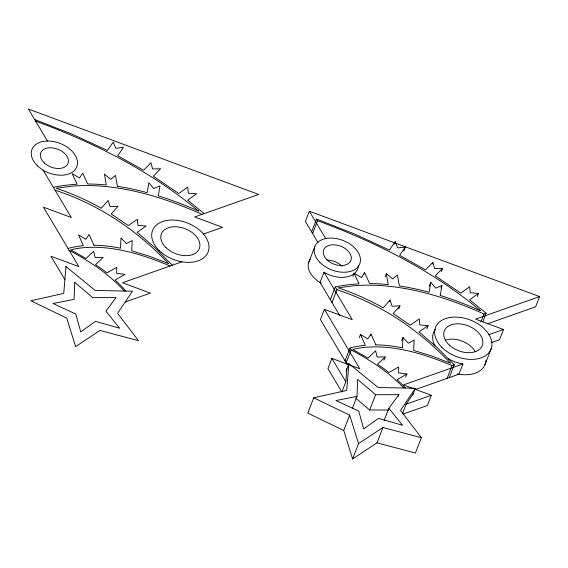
<?xml version="1.0" encoding="UTF-8"?>
<svg xmlns="http://www.w3.org/2000/svg" width="568" height="568" viewBox="0 0 568 568"><rect width="100%" height="100%" fill="white"/><g stroke="black" fill="none" stroke-linecap="round" stroke-linejoin="round"><path stroke-width="0.85" d="M352.295 408.541L356.988 396.428L357.67 379.374L375.604 394.682L398.878 394.661L398.253 396.272M402.456 347.822L402.96 337.527L408.335 343.235L414.143 340.118L413.632 350.413L431.545 355.902L450.594 363.257C426.951 338.258 399.112 317.036 368 302.183A169.867 111.442 21.2 0 0 344.882 292.477L336.959 289.737L335.276 286.925A156.718 102.815 21.2 0 1 359.019 283.851L354.112 273.229L352.87 276.424M347.226 364.507L320.416 319.564L324.385 309.34L359.828 368.76L331.897 358.401L327.928 368.625L341.865 391.991L345.834 381.767L346.892 368.703M412.815 394.952L415.407 388.264L378.11 387.49L348.88 363.591L346.693 390.436L313.742 397.792L307.792 413.135L343.732 430.494L352.6 458.944L376.996 442.834L382.946 427.491L421.385 437.715L415.435 453.051L376.996 442.834M440.235 295.495L441.918 285.484L435.642 288.161L430.807 282.275L429.124 292.264A182.023 119.415 21.2 0 0 399.332 285.924L397.458 275.011L392.701 278.945L386.361 273.705L385.125 276.9M487.415 323.803L535.631 306.826L539.6 296.602L309.354 211.218L305.392 221.442L318.108 242.763M311.605 231.858L316.561 219.078L354.276 233.874L389.343 250.062L395.15 241.712L397.799 247.925L405.424 246.974L403.876 250.971M312.592 233.512L317.547 220.732L316.561 219.078M308.85 262.061L314.8 246.718M358.443 265.817A24.048 15.776 21.2 0 1 324.001 272.235L320.04 282.466L339.806 315.609M330.32 299.705L335.276 286.925M332.003 302.524L336.959 289.737M364.003 274.308L364.628 272.711L369.661 283.595A156.193 102.467 21.2 0 1 388.235 284.568L386.361 273.705M359.224 337.676L360.467 334.481L365.302 345.308A90.923 59.654 21.2 0 0 349.994 348.049L345.032 360.836A90.923 59.654 21.2 0 1 345.947 360.588M349.987 348.049L351.123 349.945L346.161 362.732L347.63 363.513M394.22 244.105L395.15 241.712M346.061 370.854L348.88 363.591M370.407 335.66L371.025 334.062L375.86 344.89M389.449 301.665L390.074 300.067L392.09 306.28L399.971 305.811L398.729 309.006M343.732 430.494L349.682 415.158L313.742 397.792M383.918 360.155L385.161 356.96L377.109 357.024L375.618 350.839L367.957 358.131L352.671 349.448A90.568 59.42 21.2 0 1 368.029 347.084C397.117 345.379 425.56 354.503 452.071 365.586L454.237 364.826L437.048 347.446L419.035 331.904L428.087 325.592L419.809 324.939L419.283 318.875L410.231 325.194L396.372 315.694A187.568 123.057 21.2 0 0 393.113 313.635L399.971 305.811M355.703 398.118L369.654 410.025L375.604 394.682M352.6 458.944L358.55 443.601L382.946 427.491M401.725 340.722L402.96 337.527M432.248 263.978L432.873 262.38L434.584 268.579L442.564 268.344L441.329 271.539M429.259 286.272L430.807 282.275M384.181 420.363L388.874 408.257L398.878 394.661M405.694 377.188L406.936 373.993L398.566 372.885L398.665 366.942L388.782 372.587A45.632 29.941 21.2 0 0 385.729 369.967L377.5 364.244L385.161 356.96M440.988 287.884L441.918 285.484M426.845 328.787L428.087 325.592M402.52 413.582L406.177 404.146L413.419 393.375M415.151 389.62L458.944 374.205L462.913 363.981L403.422 384.926L431.353 395.278L427.385 405.509L403.024 414.086M477.305 296.567L478.54 293.372L470.276 292.797L469.651 286.712L460.74 293.131L435.251 275.849L442.564 268.344M447.115 378.373L452.071 365.586M449.281 377.606L454.237 364.826M480.897 321.957L483.993 313.969L486.151 313.209L469.63 299.79L478.54 293.372M482.743 321.999L486.151 313.209M484.944 364.762L491.242 348.532M539.6 296.602L475.586 319.138L503.518 329.497L499.549 339.721L491.27 342.639M364.628 272.711L361.511 277.603L354.112 273.229M371.025 334.062L367.815 338.911L360.467 334.481M415.407 388.264L400.518 410.394L421.385 437.715M405.424 246.974L399.616 255.33L425.553 269.885L432.873 262.38M390.074 300.067L383.251 307.835A170.741 112.017 21.2 0 0 338.137 287.834L354.027 285.739A153.53 100.728 21.2 0 1 379.119 285.455C415.591 287.628 450.829 299.151 483.993 313.969M406.936 373.993L397.053 379.637A117.214 76.9 21.2 0 1 405.353 387.88M203.507 234.044L222.564 227.335L194.632 216.983L258.646 194.448L28.4 109.056L47.478 141.041M125.223 301.984L150.392 293.123L122.468 282.765L181.959 261.82L179.914 261.429M488.608 334.744L503.518 329.497M406.177 404.146L431.353 395.278M356.988 396.428L335.901 400.561L358.763 411.076L363.662 428.939L378.465 418.382L402.584 425.29L388.874 408.257M369.654 410.025L388.618 410.004M55.011 190.138L62.934 192.879A169.867 111.442 21.2 0 1 86.052 202.584C117.164 217.438 145.003 238.659 168.646 263.659L149.597 256.303L131.691 250.815L132.195 240.52L126.387 243.636L121.012 237.928L120.508 248.223A106.827 70.084 21.2 0 0 93.89 245.234M34.612 119.479L72.328 134.275L107.395 150.463L113.202 142.106L115.851 148.326L123.476 147.375L117.668 155.731L143.605 170.286L150.925 162.782L152.636 168.98L160.623 168.746L153.303 176.25L178.792 193.532L187.71 187.113L188.327 193.191L196.592 193.773L187.681 200.192L204.203 213.611M324.385 309.34L352.309 319.692L324.001 272.235M317.547 220.732C375.995 242.174 432.56 270.688 480.578 310.717M35.599 121.133C94.047 142.575 150.612 171.089 198.63 211.119A253.889 166.566 21.2 0 0 158.302 195.839L159.97 185.885L153.694 188.562L148.859 182.676L147.183 192.666A182.023 119.415 21.2 0 0 117.384 186.325M170.123 265.987C143.612 254.904 115.169 245.781 86.08 247.485A90.568 59.42 21.2 0 0 70.73 249.849L86.009 258.532L93.67 251.241L95.161 257.425L103.213 257.361L95.552 264.645L103.781 270.368A45.632 29.941 21.2 0 1 106.834 272.981L116.717 267.343L116.617 273.286L124.988 274.394L115.105 280.038A117.214 76.9 21.2 0 1 125.911 291.079M202.045 214.37C168.881 199.553 133.643 188.029 97.171 185.857A153.53 100.728 21.2 0 0 72.079 186.141L56.182 188.249A170.741 112.017 21.2 0 1 101.303 208.243L108.126 200.461L110.142 206.674L118.023 206.212L111.172 214.037A187.568 123.057 21.2 0 1 114.431 216.096L128.283 225.588L137.335 219.276L137.861 225.34L146.139 225.993L137.087 232.305L155.099 247.847L172.289 265.228M351.123 349.945C370.279 360.069 388.76 372.083 403.713 387.916M69.175 250.346C89.396 261.039 108.942 273.847 124.25 291.05M309.354 211.218L325.705 238.631M331.897 358.401L345.834 381.767M43.047 170.081L71.355 217.537L43.424 207.185L78.867 266.598L50.942 256.246L64.88 279.605M93.912 245.291L89.077 234.463L85.867 239.313L78.519 234.882L83.354 245.71A90.923 59.654 21.2 0 0 68.046 248.45M349.682 415.158L358.55 443.601M117.391 186.347L115.51 175.413L110.753 179.346L104.413 174.106L106.287 184.969A156.193 102.467 21.2 0 0 87.713 183.989L82.68 173.105L79.563 178.004L72.164 173.631L77.078 184.259A156.718 102.815 21.2 0 0 53.335 187.326M321.268 283.176A24.048 15.776 21.2 0 1 310.249 259.42M462.913 363.981A29.792 19.546 21.2 0 1 448.55 358.912M434.932 345.855A29.792 19.546 21.2 0 1 435.4 329.291M485.981 360.211A29.792 19.546 21.2 0 1 457.226 373.879M326.962 260.137A14.605 9.578 21.2 0 1 342.057 266.271M445.873 339.962A20.349 13.348 21.2 0 1 475.025 351.315M440.25 295.438A253.889 166.566 21.2 0 1 480.549 310.767M375.839 344.833A106.827 70.084 21.2 0 1 402.456 347.872M74.735 282.331L74.053 299.386L52.966 303.518L75.821 314.033L80.72 331.897L95.531 321.339L119.642 328.247L105.939 311.207L115.943 297.618L92.662 297.639L74.735 282.331M65.938 266.548L63.758 293.386L30.8 300.749L66.747 318.115L75.608 346.558L100.011 330.448L138.443 340.672L117.576 313.351L132.465 291.221L95.175 290.447L65.938 266.548M319.898 262.359A24.048 15.776 21.2 0 0 359.21 265.007A24.048 15.776 21.2 0 0 332.827 238.148A24.048 15.776 21.2 0 0 319.898 262.359M326.536 259.327A14.605 9.578 21.2 0 0 350.506 261.33A14.605 9.578 21.2 0 0 334.893 244.858A14.605 9.578 21.2 0 0 326.536 259.327M441.861 347.296A29.792 19.546 21.2 0 0 490.482 350.293A29.792 19.546 21.2 0 0 457.51 317.15A29.792 19.546 21.2 0 0 441.861 347.296M449.423 345.166A20.349 13.348 21.2 0 0 482.182 345.777A20.349 13.348 21.2 0 0 458.248 323.796A20.349 13.348 21.2 0 0 449.423 345.166M37.651 165.991A24.048 15.776 21.2 0 0 76.581 167.34A24.048 15.776 21.2 0 0 48.883 141.056A24.048 15.776 21.2 0 0 37.651 165.991M159.303 250.637A29.792 19.546 21.2 0 0 207.718 252.902A29.792 19.546 21.2 0 0 174.007 220.079A29.792 19.546 21.2 0 0 159.303 250.637M44.34 163.023A14.605 9.578 21.2 0 0 67.904 163.605A14.605 9.578 21.2 0 0 50.872 147.758A14.605 9.578 21.2 0 0 44.34 163.023M165.948 247.62A20.349 13.348 21.2 0 0 199.027 249.217A20.349 13.348 21.2 0 0 176.059 226.774A20.349 13.348 21.2 0 0 165.948 247.62"/></g></svg>
